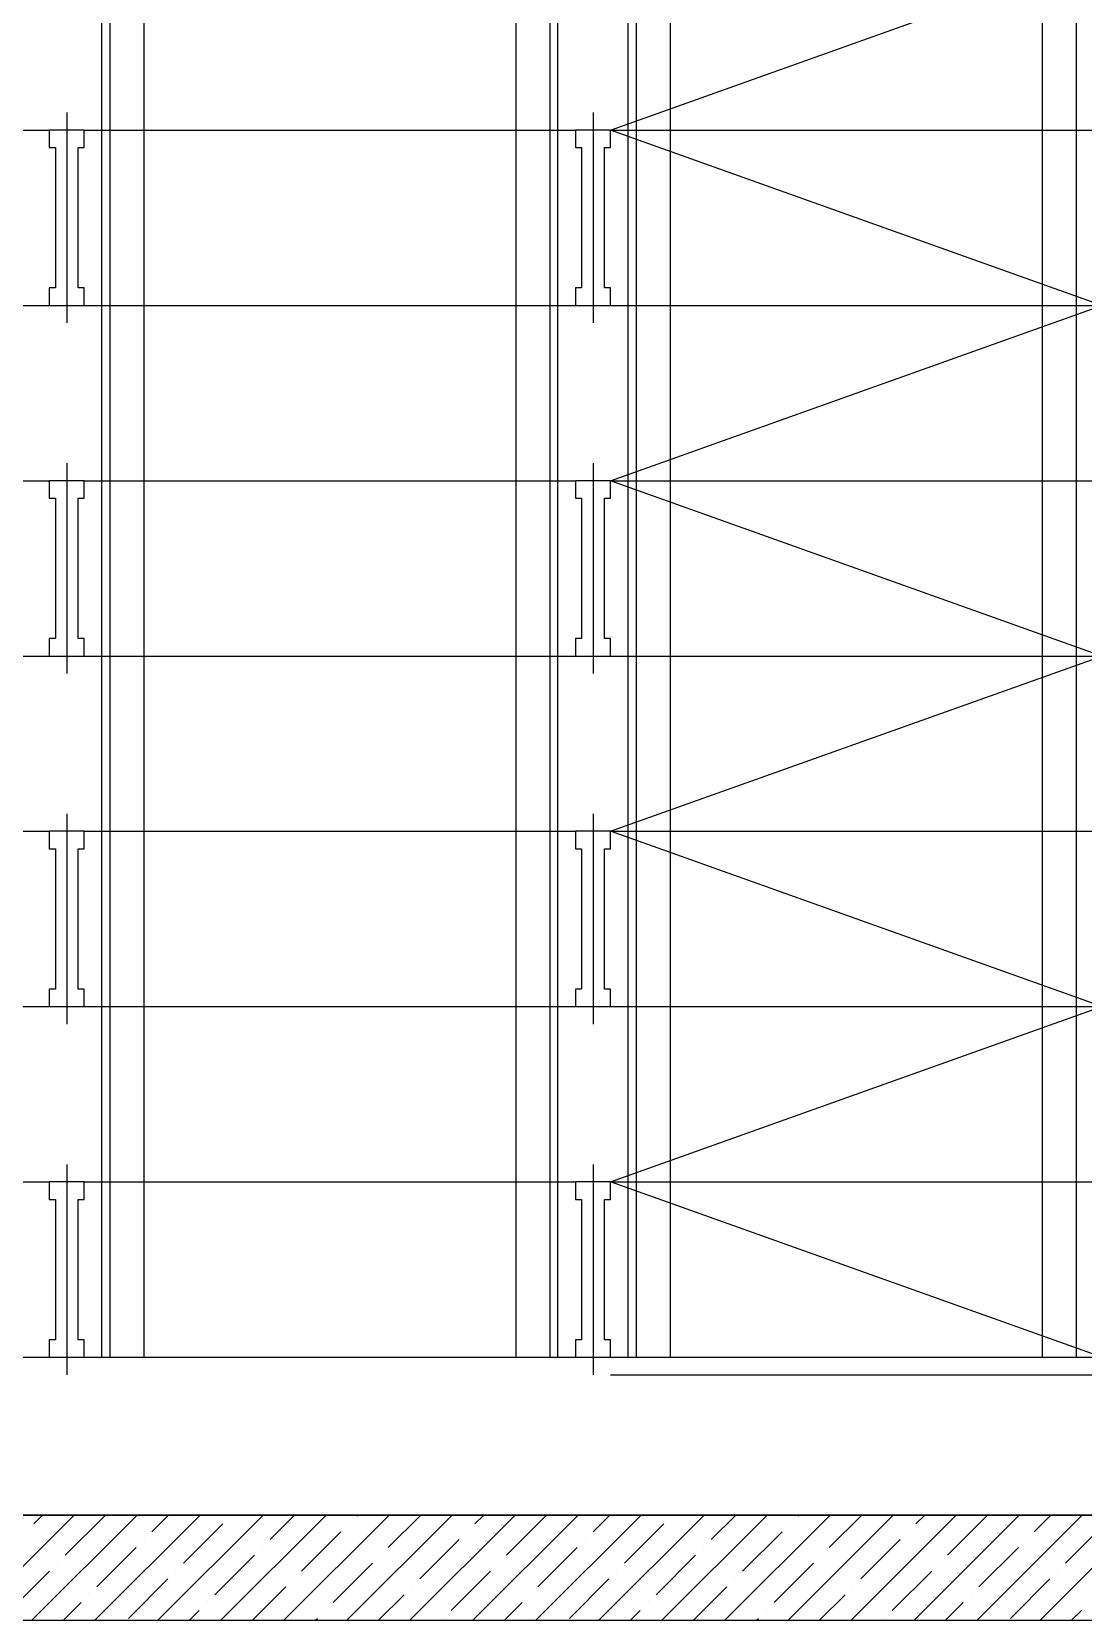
# Model space of a CAD drawing. Header units: millimetres. Extents: x -83 to 24392, y -301 to 14594.
# Drawn here: x 19342 to 22339, y -301 to 4229 of the extents above; entities that cross this region are included whole.
import ezdxf

# ---------------------------------------------------------------- set-up
doc = ezdxf.new("R2010")
doc.units = ezdxf.units.MM
doc.header["$LTSCALE"] = 0.5
doc.linetypes.add('MITTE', pattern=[2, 1.25, -0.25, 0.25, -0.25])
for name, color, linetype in [('ACHSEN', 2, 'MITTE'), ('P-2AA96A6E', 7, 'Continuous'), ('UMRISS050', 7, 'Continuous'), ('Z-SCHIENE', 2, 'Continuous')]:
    doc.layers.add(name, color=color, linetype=linetype)

# ---------------------------------------------------------------- blocks, each defined once
blk = doc.blocks.new('sklad OK')
at = {"color": 0}
for p, q in [((316.3019, 243.9929), (317.7019, 244.4929)), ((317.7019, 243.4929), (316.3019, 243.9929)), ((316.3019, 242.9929), (317.7019, 243.4929)), ((317.7019, 242.4929), (316.3019, 242.9929)), ((316.3019, 241.9929), (317.7019, 242.4929)), ((317.7019, 241.4929), (316.3019, 241.9929)), ((316.3019, 240.9929), (317.7019, 241.4929)), ((317.7019, 240.4929), (316.3019, 240.9929)), ((316.3019, 240.4429), (317.7519, 240.4429)), ((295.5269, 240.0429), (319.4019, 240.0429)), ((319.5319, 240.0429), (295.7269, 240.0429)), ((314.4729, 239.7429), (314.7729, 240.0429)), ((314.6525, 239.7429), (314.9525, 240.0429)), ((314.658, 240.0178), (314.6831, 240.0429)), ((314.7478, 239.928), (314.86, 240.0402)), ((314.8321, 239.7429), (315.1321, 240.0429)), ((314.9947, 239.9953), (315.0423, 240.0429)), ((315.0117, 239.7429), (315.3117, 240.0429)), ((315.1913, 239.7429), (315.4913, 240.0429)), ((315.2192, 240.0402), (315.2192, 240.0402)), ((315.3315, 239.9729), (315.4015, 240.0429)), ((315.3709, 239.7429), (315.6709, 240.0429)), ((315.5505, 239.7429), (315.8505, 240.0429)), ((315.5784, 240.0402), (315.5811, 240.0429)), ((315.6682, 239.9504), (315.7607, 240.0429)), ((315.7301, 239.7429), (316.0301, 240.0429)), ((315.9097, 239.7429), (316.2097, 240.0429)), ((315.9152, 240.0178), (315.9403, 240.0429)), ((316.005, 239.928), (316.1173, 240.0402)), ((316.0893, 239.7429), (316.3893, 240.0429)), ((316.252, 239.9953), (316.2995, 240.0429)), ((316.2689, 239.7429), (316.5689, 240.0429)), ((316.4485, 239.7429), (316.7485, 240.0429)), ((316.4765, 240.0402), (316.4765, 240.0402)), ((316.5887, 239.9729), (316.6587, 240.0429)), ((316.6281, 239.7429), (316.9281, 240.0429)), ((316.8078, 239.7429), (317.1078, 240.0429)), ((316.8357, 240.0402), (316.8383, 240.0429)), ((316.9255, 239.9504), (317.0179, 240.0429)), ((316.9874, 239.7429), (317.2874, 240.0429)), ((317.167, 239.7429), (317.467, 240.0429)), ((317.1724, 240.0178), (317.1976, 240.0429)), ((317.2622, 239.928), (317.3745, 240.0402)), ((317.3466, 239.7429), (317.6466, 240.0429)), ((317.5092, 239.9953), (317.5568, 240.0429)), ((317.5262, 239.7429), (317.8262, 240.0429)), ((315.0845, 239.9055), (315.1968, 240.0178)), ((315.4213, 239.883), (315.5335, 239.9953)), ((315.556, 240.0178), (315.556, 240.0178)), ((315.8928, 239.9953), (315.8928, 239.9953)), ((316.3418, 239.9055), (316.454, 240.0178)), ((316.6785, 239.883), (316.7908, 239.9953)), ((316.8132, 240.0178), (316.8132, 240.0178)), ((317.15, 239.9953), (317.15, 239.9953)), ((317.599, 239.9055), (317.7113, 240.0178)), ((314.8376, 239.8381), (314.9498, 239.9504)), ((314.9723, 239.9729), (314.9723, 239.9729)), ((315.309, 239.9504), (315.309, 239.9504)), ((315.7581, 239.8606), (315.8703, 239.9729)), ((316.0948, 239.8381), (316.2071, 239.9504)), ((316.2295, 239.9729), (316.2295, 239.9729)), ((316.5663, 239.9504), (316.5663, 239.9504)), ((317.0153, 239.8606), (317.1275, 239.9729)), ((317.352, 239.8381), (317.4643, 239.9504)), ((317.4868, 239.9729), (317.4868, 239.9729)), ((314.5906, 239.7708), (314.7029, 239.883)), ((314.7253, 239.9055), (314.7253, 239.9055)), ((315.0621, 239.883), (315.0621, 239.883)), ((315.1743, 239.8157), (315.2866, 239.928)), ((315.5111, 239.7932), (315.6233, 239.9055)), ((315.6458, 239.928), (315.6458, 239.928)), ((315.8479, 239.7708), (315.9601, 239.883)), ((315.9826, 239.9055), (315.9826, 239.9055)), ((316.3193, 239.883), (316.3193, 239.883)), ((316.4316, 239.8157), (316.5438, 239.928)), ((316.7683, 239.7932), (316.8806, 239.9055)), ((316.903, 239.928), (316.903, 239.928)), ((317.1051, 239.7708), (317.2173, 239.883)), ((317.2398, 239.9055), (317.2398, 239.9055)), ((317.5766, 239.883), (317.5766, 239.883)), ((314.9274, 239.7483), (315.0396, 239.8606)), ((315.2811, 239.7429), (315.3764, 239.8381)), ((315.3988, 239.8606), (315.3988, 239.8606)), ((315.7356, 239.8381), (315.7356, 239.8381)), ((316.1846, 239.7483), (316.2969, 239.8606)), ((316.5383, 239.7429), (316.6336, 239.8381)), ((316.6561, 239.8606), (316.6561, 239.8606)), ((316.9928, 239.8381), (316.9928, 239.8381)), ((317.4418, 239.7483), (317.5541, 239.8606)), ((314.7423, 239.7429), (314.7927, 239.7932)), ((314.8151, 239.8157), (314.8151, 239.8157)), ((315.1519, 239.7932), (315.1519, 239.7932)), ((315.6403, 239.7429), (315.7132, 239.8157)), ((315.9995, 239.7429), (316.0499, 239.7932)), ((316.0724, 239.8157), (316.0724, 239.8157)), ((316.4091, 239.7932), (316.4091, 239.7932)), ((316.8976, 239.7429), (316.9704, 239.8157)), ((317.2568, 239.7429), (317.3071, 239.7932)), ((317.3296, 239.8157), (317.3296, 239.8157)), ((315.1015, 239.7429), (315.1294, 239.7708)), ((315.4607, 239.7429), (315.4662, 239.7483)), ((315.4886, 239.7708), (315.4886, 239.7708)), ((315.8254, 239.7483), (315.8254, 239.7483)), ((316.3587, 239.7429), (316.3867, 239.7708)), ((316.7179, 239.7429), (316.7234, 239.7483)), ((316.7459, 239.7708), (316.7459, 239.7708)), ((317.0826, 239.7483), (317.0826, 239.7483)), ((317.616, 239.7429), (317.6439, 239.7708)), ((295.2269, 239.7429), (319.5319, 239.7429))]:
    blk.add_line(p, q, dxfattribs=at)
at = {"layer": 'ACHSEN', "color": 0}
for p, q in [((314.7519, 244.0429), (314.7519, 243.4429)), ((314.7519, 244.0429), (314.7519, 243.4429)), ((314.7519, 244.0429), (314.7519, 243.4429)), ((314.7519, 244.0429), (314.7519, 243.4429)), ((314.7519, 244.0429), (314.7519, 243.4429)), ((314.7519, 244.0429), (314.7519, 243.4429)), ((316.2519, 244.0429), (316.2519, 243.4429)), ((316.2519, 244.0429), (316.2519, 243.4429)), ((316.2519, 244.0429), (316.2519, 243.4429)), ((316.2519, 244.0429), (316.2519, 243.4429)), ((314.7519, 243.0429), (314.7519, 242.4429)), ((314.7519, 243.0429), (314.7519, 242.4429)), ((314.7519, 243.0429), (314.7519, 242.4429)), ((314.7519, 243.0429), (314.7519, 242.4429)), ((314.7519, 243.0429), (314.7519, 242.4429)), ((314.7519, 243.0429), (314.7519, 242.4429)), ((316.2519, 243.0429), (316.2519, 242.4429)), ((316.2519, 243.0429), (316.2519, 242.4429)), ((316.2519, 243.0429), (316.2519, 242.4429)), ((316.2519, 243.0429), (316.2519, 242.4429)), ((314.7519, 242.0429), (314.7519, 241.4429)), ((314.7519, 242.0429), (314.7519, 241.4429)), ((314.7519, 242.0429), (314.7519, 241.4429)), ((314.7519, 242.0429), (314.7519, 241.4429)), ((314.7519, 242.0429), (314.7519, 241.4429)), ((314.7519, 242.0429), (314.7519, 241.4429)), ((316.2519, 242.0429), (316.2519, 241.4429)), ((316.2519, 242.0429), (316.2519, 241.4429)), ((316.2519, 242.0429), (316.2519, 241.4429)), ((316.2519, 242.0429), (316.2519, 241.4429)), ((314.7519, 241.0429), (314.7519, 240.4429)), ((314.7519, 241.0429), (314.7519, 240.4429)), ((314.7519, 241.0429), (314.7519, 240.4429)), ((314.7519, 241.0429), (314.7519, 240.4429)), ((314.7519, 241.0429), (314.7519, 240.4429)), ((314.7519, 241.0429), (314.7519, 240.4429)), ((316.2519, 241.0429), (316.2519, 240.4429)), ((316.2519, 241.0429), (316.2519, 240.4429)), ((316.2519, 241.0429), (316.2519, 240.4429)), ((316.2519, 241.0429), (316.2519, 240.4429))]:
    blk.add_line(p, q, dxfattribs=at)
at = {"layer": 'UMRISS050', "color": 0}
for p, q in [((313.3019, 243.9929), (314.7019, 243.9929)), ((314.7019, 243.9929), (314.7019, 243.9429)), ((314.7019, 243.9929), (314.7019, 243.9429)), ((314.8019, 243.9929), (314.7019, 243.9929)), ((314.8019, 243.9929), (314.7019, 243.9929)), ((314.7019, 243.9929), (314.7019, 243.9429)), ((314.7019, 243.9929), (314.7019, 243.9429)), ((314.8019, 243.9929), (314.7019, 243.9929)), ((314.8019, 243.9929), (314.7019, 243.9929)), ((314.7019, 243.9929), (314.7019, 243.9429)), ((314.7019, 243.9929), (314.7019, 243.9429)), ((314.8019, 243.9929), (314.7019, 243.9929)), ((314.8019, 243.9929), (314.7019, 243.9929)), ((314.8019, 243.9429), (314.8019, 243.9929)), ((314.8019, 243.9429), (314.8019, 243.9929)), ((314.8019, 243.9929), (314.8019, 243.9929)), ((314.8019, 243.9929), (314.8019, 243.9929)), ((314.8019, 243.9929), (316.2019, 243.9929)), ((314.8019, 243.9429), (314.8019, 243.9929)), ((314.8019, 243.9429), (314.8019, 243.9929)), ((314.8019, 243.9929), (314.8019, 243.9929)), ((314.8019, 243.9929), (314.8019, 243.9929)), ((314.8019, 243.9429), (314.8019, 243.9929)), ((314.8019, 243.9429), (314.8019, 243.9929)), ((314.8019, 243.9929), (314.8019, 243.9929)), ((314.8019, 243.9929), (314.8019, 243.9929)), ((316.3019, 243.9929), (316.2019, 243.9929)), ((316.3019, 243.9929), (316.2019, 243.9929)), ((316.2019, 243.9929), (316.2019, 243.9429)), ((316.2019, 243.9929), (316.2019, 243.9429)), ((316.2019, 243.9929), (316.2019, 243.9429)), ((316.2019, 243.9929), (316.2019, 243.9429)), ((316.3019, 243.9929), (316.2019, 243.9929)), ((316.3019, 243.9929), (316.2019, 243.9929)), ((316.3019, 243.9929), (317.7019, 243.9929)), ((316.3019, 243.9929), (316.3019, 243.9929)), ((316.3019, 243.9929), (316.3019, 243.9929)), ((316.3019, 243.9429), (316.3019, 243.9929)), ((316.3019, 243.9429), (316.3019, 243.9929)), ((316.3019, 243.9429), (316.3019, 243.9929)), ((316.3019, 243.9429), (316.3019, 243.9929)), ((316.3019, 243.9929), (316.3019, 243.9929)), ((316.3019, 243.9929), (316.3019, 243.9929)), ((314.7019, 243.9429), (314.7194, 243.9429)), ((314.7019, 243.9429), (314.7194, 243.9429)), ((314.7019, 243.9429), (314.7194, 243.9429)), ((314.7019, 243.9429), (314.7194, 243.9429)), ((314.7019, 243.9429), (314.7194, 243.9429)), ((314.7019, 243.9429), (314.7194, 243.9429)), ((314.7194, 243.9429), (314.7194, 243.5429)), ((314.7194, 243.9429), (314.7194, 243.5429)), ((314.7194, 243.9429), (314.7194, 243.5429)), ((314.7194, 243.9429), (314.7194, 243.5429)), ((314.7194, 243.9429), (314.7194, 243.5429)), ((314.7194, 243.9429), (314.7194, 243.5429)), ((314.7844, 243.9429), (314.8019, 243.9429)), ((314.7844, 243.9429), (314.8019, 243.9429)), ((314.7844, 243.5429), (314.7844, 243.9429)), ((314.7844, 243.5429), (314.7844, 243.9429)), ((314.7844, 243.9429), (314.8019, 243.9429)), ((314.7844, 243.9429), (314.8019, 243.9429)), ((314.7844, 243.5429), (314.7844, 243.9429)), ((314.7844, 243.5429), (314.7844, 243.9429)), ((314.7844, 243.9429), (314.8019, 243.9429)), ((314.7844, 243.9429), (314.8019, 243.9429)), ((314.7844, 243.5429), (314.7844, 243.9429)), ((314.7844, 243.5429), (314.7844, 243.9429)), ((316.2019, 243.9429), (316.2194, 243.9429)), ((316.2019, 243.9429), (316.2194, 243.9429)), ((316.2019, 243.9429), (316.2194, 243.9429)), ((316.2019, 243.9429), (316.2194, 243.9429)), ((316.2194, 243.9429), (316.2194, 243.5429)), ((316.2194, 243.9429), (316.2194, 243.5429)), ((316.2194, 243.9429), (316.2194, 243.5429)), ((316.2194, 243.9429), (316.2194, 243.5429)), ((316.2844, 243.5429), (316.2844, 243.9429)), ((316.2844, 243.5429), (316.2844, 243.9429)), ((316.2844, 243.9429), (316.3019, 243.9429)), ((316.2844, 243.9429), (316.3019, 243.9429)), ((316.2844, 243.9429), (316.3019, 243.9429)), ((316.2844, 243.9429), (316.3019, 243.9429)), ((316.2844, 243.5429), (316.2844, 243.9429)), ((316.2844, 243.5429), (316.2844, 243.9429)), ((314.7019, 243.5429), (314.7019, 243.4929)), ((314.7019, 243.5429), (314.7019, 243.4929)), ((314.7194, 243.5429), (314.7019, 243.5429)), ((314.7194, 243.5429), (314.7019, 243.5429)), ((314.7019, 243.5429), (314.7019, 243.4929)), ((314.7019, 243.5429), (314.7019, 243.4929)), ((314.7019, 243.5429), (314.7019, 243.4929)), ((314.7019, 243.5429), (314.7019, 243.4929)), ((314.7194, 243.5429), (314.7019, 243.5429)), ((314.7194, 243.5429), (314.7019, 243.5429)), ((314.7194, 243.5429), (314.7019, 243.5429)), ((314.7194, 243.5429), (314.7019, 243.5429)), ((314.8019, 243.5429), (314.7844, 243.5429)), ((314.8019, 243.5429), (314.7844, 243.5429)), ((314.8019, 243.5429), (314.7844, 243.5429)), ((314.8019, 243.5429), (314.7844, 243.5429)), ((314.8019, 243.5429), (314.7844, 243.5429)), ((314.8019, 243.5429), (314.7844, 243.5429)), ((314.8019, 243.4929), (314.8019, 243.5429)), ((314.8019, 243.4929), (314.8019, 243.5429)), ((314.8019, 243.4929), (314.8019, 243.5429)), ((314.8019, 243.4929), (314.8019, 243.5429)), ((314.8019, 243.4929), (314.8019, 243.5429)), ((314.8019, 243.4929), (314.8019, 243.5429)), ((316.2019, 243.5429), (316.2019, 243.4929)), ((316.2019, 243.5429), (316.2019, 243.4929)), ((316.2019, 243.5429), (316.2019, 243.4929)), ((316.2019, 243.5429), (316.2019, 243.4929)), ((316.2194, 243.5429), (316.2019, 243.5429)), ((316.2194, 243.5429), (316.2019, 243.5429)), ((316.2194, 243.5429), (316.2019, 243.5429)), ((316.2194, 243.5429), (316.2019, 243.5429)), ((316.3019, 243.5429), (316.2844, 243.5429)), ((316.3019, 243.5429), (316.2844, 243.5429)), ((316.3019, 243.5429), (316.2844, 243.5429)), ((316.3019, 243.5429), (316.2844, 243.5429)), ((316.3019, 243.4929), (316.3019, 243.5429)), ((316.3019, 243.4929), (316.3019, 243.5429)), ((316.3019, 243.4929), (316.3019, 243.5429)), ((316.3019, 243.4929), (316.3019, 243.5429)), ((313.3019, 243.4929), (314.7019, 243.4929)), ((314.7019, 243.4929), (314.8019, 243.4929)), ((314.7019, 243.4929), (314.8019, 243.4929)), ((314.7019, 243.4929), (314.8019, 243.4929)), ((314.7019, 243.4929), (314.8019, 243.4929)), ((314.7019, 243.4929), (314.8019, 243.4929)), ((314.7019, 243.4929), (314.8019, 243.4929)), ((314.8019, 243.4929), (316.2019, 243.4929)), ((316.2019, 243.4929), (316.3019, 243.4929)), ((316.2019, 243.4929), (316.3019, 243.4929)), ((316.2019, 243.4929), (316.3019, 243.4929)), ((316.2019, 243.4929), (316.3019, 243.4929)), ((316.3019, 243.4929), (317.7019, 243.4929)), ((313.3019, 242.9929), (314.7019, 242.9929)), ((314.8019, 242.9929), (314.7019, 242.9929)), ((314.8019, 242.9929), (314.7019, 242.9929)), ((314.7019, 242.9929), (314.7019, 242.9429)), ((314.7019, 242.9929), (314.7019, 242.9429)), ((314.8019, 242.9929), (314.7019, 242.9929)), ((314.8019, 242.9929), (314.7019, 242.9929)), ((314.7019, 242.9929), (314.7019, 242.9429)), ((314.7019, 242.9929), (314.7019, 242.9429)), ((314.8019, 242.9929), (314.7019, 242.9929)), ((314.8019, 242.9929), (314.7019, 242.9929)), ((314.7019, 242.9929), (314.7019, 242.9429)), ((314.7019, 242.9929), (314.7019, 242.9429)), ((314.8019, 242.9929), (314.8019, 242.9929)), ((314.8019, 242.9929), (314.8019, 242.9929)), ((314.8019, 242.9429), (314.8019, 242.9929)), ((314.8019, 242.9429), (314.8019, 242.9929)), ((314.8019, 242.9929), (316.2019, 242.9929)), ((314.8019, 242.9929), (314.8019, 242.9929)), ((314.8019, 242.9929), (314.8019, 242.9929)), ((314.8019, 242.9429), (314.8019, 242.9929)), ((314.8019, 242.9429), (314.8019, 242.9929)), ((314.8019, 242.9929), (314.8019, 242.9929)), ((314.8019, 242.9929), (314.8019, 242.9929)), ((314.8019, 242.9429), (314.8019, 242.9929)), ((314.8019, 242.9429), (314.8019, 242.9929)), ((316.2019, 242.9929), (316.2019, 242.9429)), ((316.2019, 242.9929), (316.2019, 242.9429)), ((316.3019, 242.9929), (316.2019, 242.9929)), ((316.3019, 242.9929), (316.2019, 242.9929)), ((316.3019, 242.9929), (316.2019, 242.9929)), ((316.3019, 242.9929), (316.2019, 242.9929)), ((316.2019, 242.9929), (316.2019, 242.9429)), ((316.2019, 242.9929), (316.2019, 242.9429)), ((316.3019, 242.9929), (317.7019, 242.9929)), ((316.3019, 242.9429), (316.3019, 242.9929)), ((316.3019, 242.9429), (316.3019, 242.9929)), ((316.3019, 242.9929), (316.3019, 242.9929)), ((316.3019, 242.9929), (316.3019, 242.9929)), ((316.3019, 242.9929), (316.3019, 242.9929)), ((316.3019, 242.9929), (316.3019, 242.9929)), ((316.3019, 242.9429), (316.3019, 242.9929)), ((316.3019, 242.9429), (316.3019, 242.9929)), ((314.7019, 242.9429), (314.7194, 242.9429)), ((314.7019, 242.9429), (314.7194, 242.9429)), ((314.7019, 242.9429), (314.7194, 242.9429)), ((314.7019, 242.9429), (314.7194, 242.9429)), ((314.7019, 242.9429), (314.7194, 242.9429)), ((314.7019, 242.9429), (314.7194, 242.9429)), ((314.7194, 242.9429), (314.7194, 242.5429)), ((314.7194, 242.9429), (314.7194, 242.5429)), ((314.7194, 242.9429), (314.7194, 242.5429)), ((314.7194, 242.9429), (314.7194, 242.5429)), ((314.7194, 242.9429), (314.7194, 242.5429)), ((314.7194, 242.9429), (314.7194, 242.5429)), ((314.7844, 242.5429), (314.7844, 242.9429)), ((314.7844, 242.5429), (314.7844, 242.9429)), ((314.7844, 242.9429), (314.8019, 242.9429)), ((314.7844, 242.9429), (314.8019, 242.9429)), ((314.7844, 242.5429), (314.7844, 242.9429)), ((314.7844, 242.5429), (314.7844, 242.9429)), ((314.7844, 242.9429), (314.8019, 242.9429)), ((314.7844, 242.9429), (314.8019, 242.9429)), ((314.7844, 242.5429), (314.7844, 242.9429)), ((314.7844, 242.5429), (314.7844, 242.9429)), ((314.7844, 242.9429), (314.8019, 242.9429)), ((314.7844, 242.9429), (314.8019, 242.9429)), ((316.2019, 242.9429), (316.2194, 242.9429)), ((316.2019, 242.9429), (316.2194, 242.9429)), ((316.2019, 242.9429), (316.2194, 242.9429)), ((316.2019, 242.9429), (316.2194, 242.9429)), ((316.2194, 242.9429), (316.2194, 242.5429)), ((316.2194, 242.9429), (316.2194, 242.5429)), ((316.2194, 242.9429), (316.2194, 242.5429)), ((316.2194, 242.9429), (316.2194, 242.5429)), ((316.2844, 242.9429), (316.3019, 242.9429)), ((316.2844, 242.9429), (316.3019, 242.9429)), ((316.2844, 242.5429), (316.2844, 242.9429)), ((316.2844, 242.5429), (316.2844, 242.9429)), ((316.2844, 242.5429), (316.2844, 242.9429)), ((316.2844, 242.5429), (316.2844, 242.9429)), ((316.2844, 242.9429), (316.3019, 242.9429)), ((316.2844, 242.9429), (316.3019, 242.9429)), ((314.7194, 242.5429), (314.7019, 242.5429)), ((314.7194, 242.5429), (314.7019, 242.5429)), ((314.7019, 242.5429), (314.7019, 242.4929)), ((314.7019, 242.5429), (314.7019, 242.4929)), ((314.7194, 242.5429), (314.7019, 242.5429)), ((314.7194, 242.5429), (314.7019, 242.5429)), ((314.7019, 242.5429), (314.7019, 242.4929)), ((314.7019, 242.5429), (314.7019, 242.4929)), ((314.7194, 242.5429), (314.7019, 242.5429)), ((314.7194, 242.5429), (314.7019, 242.5429)), ((314.7019, 242.5429), (314.7019, 242.4929)), ((314.7019, 242.5429), (314.7019, 242.4929)), ((314.8019, 242.5429), (314.7844, 242.5429)), ((314.8019, 242.5429), (314.7844, 242.5429)), ((314.8019, 242.5429), (314.7844, 242.5429)), ((314.8019, 242.5429), (314.7844, 242.5429)), ((314.8019, 242.5429), (314.7844, 242.5429)), ((314.8019, 242.5429), (314.7844, 242.5429)), ((314.8019, 242.4929), (314.8019, 242.5429)), ((314.8019, 242.4929), (314.8019, 242.5429)), ((314.8019, 242.4929), (314.8019, 242.5429)), ((314.8019, 242.4929), (314.8019, 242.5429)), ((314.8019, 242.4929), (314.8019, 242.5429)), ((314.8019, 242.4929), (314.8019, 242.5429)), ((316.2019, 242.5429), (316.2019, 242.4929)), ((316.2019, 242.5429), (316.2019, 242.4929)), ((316.2194, 242.5429), (316.2019, 242.5429)), ((316.2194, 242.5429), (316.2019, 242.5429)), ((316.2194, 242.5429), (316.2019, 242.5429)), ((316.2194, 242.5429), (316.2019, 242.5429)), ((316.2019, 242.5429), (316.2019, 242.4929)), ((316.2019, 242.5429), (316.2019, 242.4929)), ((316.3019, 242.5429), (316.2844, 242.5429)), ((316.3019, 242.5429), (316.2844, 242.5429)), ((316.3019, 242.5429), (316.2844, 242.5429)), ((316.3019, 242.5429), (316.2844, 242.5429)), ((316.3019, 242.4929), (316.3019, 242.5429)), ((316.3019, 242.4929), (316.3019, 242.5429)), ((316.3019, 242.4929), (316.3019, 242.5429)), ((316.3019, 242.4929), (316.3019, 242.5429)), ((313.3019, 242.4929), (314.7019, 242.4929)), ((314.7019, 242.4929), (314.8019, 242.4929)), ((314.7019, 242.4929), (314.8019, 242.4929)), ((314.7019, 242.4929), (314.8019, 242.4929)), ((314.7019, 242.4929), (314.8019, 242.4929)), ((314.7019, 242.4929), (314.8019, 242.4929)), ((314.7019, 242.4929), (314.8019, 242.4929)), ((314.8019, 242.4929), (316.2019, 242.4929)), ((316.2019, 242.4929), (316.3019, 242.4929)), ((316.2019, 242.4929), (316.3019, 242.4929)), ((316.2019, 242.4929), (316.3019, 242.4929)), ((316.2019, 242.4929), (316.3019, 242.4929)), ((316.3019, 242.4929), (317.7019, 242.4929)), ((313.3019, 241.9929), (314.7019, 241.9929)), ((314.8019, 241.9929), (314.7019, 241.9929)), ((314.7019, 241.9929), (314.7019, 241.9429)), ((314.8019, 241.9929), (314.7019, 241.9929)), ((314.7019, 241.9929), (314.7019, 241.9429)), ((314.8019, 241.9929), (314.7019, 241.9929)), ((314.7019, 241.9929), (314.7019, 241.9429)), ((314.8019, 241.9929), (314.7019, 241.9929)), ((314.7019, 241.9929), (314.7019, 241.9429)), ((314.8019, 241.9929), (314.7019, 241.9929)), ((314.7019, 241.9929), (314.7019, 241.9429)), ((314.8019, 241.9929), (314.7019, 241.9929)), ((314.7019, 241.9929), (314.7019, 241.9429)), ((314.8019, 241.9429), (314.8019, 241.9929)), ((314.8019, 241.9929), (314.8019, 241.9929)), ((314.8019, 241.9929), (314.8019, 241.9929)), ((314.8019, 241.9429), (314.8019, 241.9929)), ((314.8019, 241.9929), (316.2019, 241.9929)), ((314.8019, 241.9429), (314.8019, 241.9929)), ((314.8019, 241.9929), (314.8019, 241.9929)), ((314.8019, 241.9929), (314.8019, 241.9929)), ((314.8019, 241.9429), (314.8019, 241.9929)), ((314.8019, 241.9429), (314.8019, 241.9929)), ((314.8019, 241.9929), (314.8019, 241.9929)), ((314.8019, 241.9929), (314.8019, 241.9929)), ((314.8019, 241.9429), (314.8019, 241.9929)), ((316.2019, 241.9929), (316.2019, 241.9429)), ((316.3019, 241.9929), (316.2019, 241.9929)), ((316.2019, 241.9929), (316.2019, 241.9429)), ((316.3019, 241.9929), (316.2019, 241.9929)), ((316.3019, 241.9929), (316.2019, 241.9929)), ((316.2019, 241.9929), (316.2019, 241.9429)), ((316.3019, 241.9929), (316.2019, 241.9929)), ((316.2019, 241.9929), (316.2019, 241.9429)), ((316.3019, 241.9929), (317.7019, 241.9929)), ((316.3019, 241.9429), (316.3019, 241.9929)), ((316.3019, 241.9929), (316.3019, 241.9929)), ((316.3019, 241.9929), (316.3019, 241.9929)), ((316.3019, 241.9429), (316.3019, 241.9929)), ((316.3019, 241.9429), (316.3019, 241.9929)), ((316.3019, 241.9929), (316.3019, 241.9929)), ((316.3019, 241.9929), (316.3019, 241.9929)), ((316.3019, 241.9429), (316.3019, 241.9929)), ((314.7019, 241.9429), (314.7194, 241.9429)), ((314.7019, 241.9429), (314.7194, 241.9429)), ((314.7019, 241.9429), (314.7194, 241.9429)), ((314.7019, 241.9429), (314.7194, 241.9429)), ((314.7019, 241.9429), (314.7194, 241.9429)), ((314.7019, 241.9429), (314.7194, 241.9429)), ((314.7194, 241.9429), (314.7194, 241.5429)), ((314.7194, 241.9429), (314.7194, 241.5429)), ((314.7194, 241.9429), (314.7194, 241.5429)), ((314.7194, 241.9429), (314.7194, 241.5429)), ((314.7194, 241.9429), (314.7194, 241.5429)), ((314.7194, 241.9429), (314.7194, 241.5429)), ((314.7844, 241.5429), (314.7844, 241.9429)), ((314.7844, 241.5429), (314.7844, 241.9429)), ((314.7844, 241.9429), (314.8019, 241.9429)), ((314.7844, 241.9429), (314.8019, 241.9429)), ((314.7844, 241.5429), (314.7844, 241.9429)), ((314.7844, 241.5429), (314.7844, 241.9429)), ((314.7844, 241.5429), (314.7844, 241.9429)), ((314.7844, 241.5429), (314.7844, 241.9429)), ((314.7844, 241.9429), (314.8019, 241.9429)), ((314.7844, 241.9429), (314.8019, 241.9429)), ((314.7844, 241.9429), (314.8019, 241.9429)), ((314.7844, 241.9429), (314.8019, 241.9429)), ((316.2019, 241.9429), (316.2194, 241.9429)), ((316.2019, 241.9429), (316.2194, 241.9429)), ((316.2019, 241.9429), (316.2194, 241.9429)), ((316.2019, 241.9429), (316.2194, 241.9429)), ((316.2194, 241.9429), (316.2194, 241.5429)), ((316.2194, 241.9429), (316.2194, 241.5429)), ((316.2194, 241.9429), (316.2194, 241.5429)), ((316.2194, 241.9429), (316.2194, 241.5429)), ((316.2844, 241.5429), (316.2844, 241.9429)), ((316.2844, 241.5429), (316.2844, 241.9429)), ((316.2844, 241.5429), (316.2844, 241.9429)), ((316.2844, 241.5429), (316.2844, 241.9429)), ((316.2844, 241.9429), (316.3019, 241.9429)), ((316.2844, 241.9429), (316.3019, 241.9429)), ((316.2844, 241.9429), (316.3019, 241.9429)), ((316.2844, 241.9429), (316.3019, 241.9429)), ((314.7194, 241.5429), (314.7019, 241.5429)), ((314.7194, 241.5429), (314.7019, 241.5429)), ((314.7019, 241.5429), (314.7019, 241.4929)), ((314.7019, 241.5429), (314.7019, 241.4929)), ((314.7194, 241.5429), (314.7019, 241.5429)), ((314.7194, 241.5429), (314.7019, 241.5429)), ((314.7019, 241.5429), (314.7019, 241.4929)), ((314.7019, 241.5429), (314.7019, 241.4929)), ((314.7194, 241.5429), (314.7019, 241.5429)), ((314.7194, 241.5429), (314.7019, 241.5429)), ((314.7019, 241.5429), (314.7019, 241.4929)), ((314.7019, 241.5429), (314.7019, 241.4929)), ((314.8019, 241.5429), (314.7844, 241.5429)), ((314.8019, 241.5429), (314.7844, 241.5429)), ((314.8019, 241.5429), (314.7844, 241.5429)), ((314.8019, 241.5429), (314.7844, 241.5429)), ((314.8019, 241.5429), (314.7844, 241.5429)), ((314.8019, 241.5429), (314.7844, 241.5429)), ((314.8019, 241.4929), (314.8019, 241.5429)), ((314.8019, 241.4929), (314.8019, 241.5429)), ((314.8019, 241.4929), (314.8019, 241.5429)), ((314.8019, 241.4929), (314.8019, 241.5429)), ((314.8019, 241.4929), (314.8019, 241.5429)), ((314.8019, 241.4929), (314.8019, 241.5429)), ((316.2019, 241.5429), (316.2019, 241.4929)), ((316.2019, 241.5429), (316.2019, 241.4929)), ((316.2194, 241.5429), (316.2019, 241.5429)), ((316.2194, 241.5429), (316.2019, 241.5429)), ((316.2194, 241.5429), (316.2019, 241.5429)), ((316.2194, 241.5429), (316.2019, 241.5429)), ((316.2019, 241.5429), (316.2019, 241.4929)), ((316.2019, 241.5429), (316.2019, 241.4929)), ((316.3019, 241.5429), (316.2844, 241.5429)), ((316.3019, 241.5429), (316.2844, 241.5429)), ((316.3019, 241.5429), (316.2844, 241.5429)), ((316.3019, 241.5429), (316.2844, 241.5429)), ((316.3019, 241.4929), (316.3019, 241.5429)), ((316.3019, 241.4929), (316.3019, 241.5429)), ((316.3019, 241.4929), (316.3019, 241.5429)), ((316.3019, 241.4929), (316.3019, 241.5429)), ((313.3019, 241.4929), (314.7019, 241.4929)), ((314.7019, 241.4929), (314.8019, 241.4929)), ((314.7019, 241.4929), (314.8019, 241.4929)), ((314.7019, 241.4929), (314.8019, 241.4929)), ((314.7019, 241.4929), (314.8019, 241.4929)), ((314.7019, 241.4929), (314.8019, 241.4929)), ((314.7019, 241.4929), (314.8019, 241.4929)), ((314.7169, 241.4929), (316.1169, 241.4929)), ((314.8019, 241.4929), (316.2019, 241.4929)), ((316.2019, 241.4929), (316.3019, 241.4929)), ((316.2019, 241.4929), (316.3019, 241.4929)), ((316.2019, 241.4929), (316.3019, 241.4929)), ((316.2019, 241.4929), (316.3019, 241.4929)), ((316.2169, 241.4929), (317.6169, 241.4929)), ((316.3019, 241.4929), (317.7019, 241.4929)), ((313.3019, 240.9929), (314.7019, 240.9929)), ((314.7019, 240.9929), (314.7019, 240.9429)), ((314.7019, 240.9929), (314.7019, 240.9429)), ((314.8019, 240.9929), (314.7019, 240.9929)), ((314.8019, 240.9929), (314.7019, 240.9929)), ((314.7019, 240.9929), (314.7019, 240.9429)), ((314.7019, 240.9929), (314.7019, 240.9429)), ((314.8019, 240.9929), (314.7019, 240.9929)), ((314.8019, 240.9929), (314.7019, 240.9929)), ((314.7019, 240.9929), (314.7019, 240.9429)), ((314.7019, 240.9929), (314.7019, 240.9429)), ((314.8019, 240.9929), (314.7019, 240.9929)), ((314.8019, 240.9929), (314.7019, 240.9929)), ((314.8019, 240.9429), (314.8019, 240.9929)), ((314.8019, 240.9429), (314.8019, 240.9929)), ((314.8019, 240.9929), (314.8019, 240.9929)), ((314.8019, 240.9929), (314.8019, 240.9929)), ((314.8019, 240.9929), (316.2019, 240.9929)), ((314.8019, 240.9429), (314.8019, 240.9929)), ((314.8019, 240.9429), (314.8019, 240.9929)), ((314.8019, 240.9929), (314.8019, 240.9929)), ((314.8019, 240.9929), (314.8019, 240.9929)), ((314.8019, 240.9429), (314.8019, 240.9929)), ((314.8019, 240.9429), (314.8019, 240.9929)), ((314.8019, 240.9929), (314.8019, 240.9929)), ((314.8019, 240.9929), (314.8019, 240.9929)), ((316.3019, 240.9929), (316.2019, 240.9929)), ((316.3019, 240.9929), (316.2019, 240.9929)), ((316.2019, 240.9929), (316.2019, 240.9429)), ((316.2019, 240.9929), (316.2019, 240.9429)), ((316.2019, 240.9929), (316.2019, 240.9429)), ((316.2019, 240.9929), (316.2019, 240.9429)), ((316.3019, 240.9929), (316.2019, 240.9929)), ((316.3019, 240.9929), (316.2019, 240.9929)), ((316.3019, 240.9929), (317.7019, 240.9929)), ((316.3019, 240.9929), (316.3019, 240.9929)), ((316.3019, 240.9929), (316.3019, 240.9929)), ((316.3019, 240.9429), (316.3019, 240.9929)), ((316.3019, 240.9429), (316.3019, 240.9929)), ((316.3019, 240.9429), (316.3019, 240.9929)), ((316.3019, 240.9429), (316.3019, 240.9929)), ((316.3019, 240.9929), (316.3019, 240.9929)), ((316.3019, 240.9929), (316.3019, 240.9929)), ((314.7019, 240.9429), (314.7194, 240.9429)), ((314.7019, 240.9429), (314.7194, 240.9429)), ((314.7019, 240.9429), (314.7194, 240.9429)), ((314.7019, 240.9429), (314.7194, 240.9429)), ((314.7019, 240.9429), (314.7194, 240.9429)), ((314.7019, 240.9429), (314.7194, 240.9429)), ((314.7194, 240.9429), (314.7194, 240.5429)), ((314.7194, 240.9429), (314.7194, 240.5429)), ((314.7194, 240.9429), (314.7194, 240.5429)), ((314.7194, 240.9429), (314.7194, 240.5429)), ((314.7194, 240.9429), (314.7194, 240.5429)), ((314.7194, 240.9429), (314.7194, 240.5429)), ((314.7844, 240.5429), (314.7844, 240.9429)), ((314.7844, 240.5429), (314.7844, 240.9429)), ((314.7844, 240.9429), (314.8019, 240.9429)), ((314.7844, 240.9429), (314.8019, 240.9429)), ((314.7844, 240.5429), (314.7844, 240.9429)), ((314.7844, 240.5429), (314.7844, 240.9429)), ((314.7844, 240.9429), (314.8019, 240.9429)), ((314.7844, 240.9429), (314.8019, 240.9429)), ((314.7844, 240.5429), (314.7844, 240.9429)), ((314.7844, 240.5429), (314.7844, 240.9429)), ((314.7844, 240.9429), (314.8019, 240.9429)), ((314.7844, 240.9429), (314.8019, 240.9429)), ((316.2019, 240.9429), (316.2194, 240.9429)), ((316.2019, 240.9429), (316.2194, 240.9429)), ((316.2019, 240.9429), (316.2194, 240.9429)), ((316.2019, 240.9429), (316.2194, 240.9429)), ((316.2194, 240.9429), (316.2194, 240.5429)), ((316.2194, 240.9429), (316.2194, 240.5429)), ((316.2194, 240.9429), (316.2194, 240.5429)), ((316.2194, 240.9429), (316.2194, 240.5429)), ((316.2844, 240.9429), (316.3019, 240.9429)), ((316.2844, 240.9429), (316.3019, 240.9429)), ((316.2844, 240.5429), (316.2844, 240.9429)), ((316.2844, 240.5429), (316.2844, 240.9429)), ((316.2844, 240.5429), (316.2844, 240.9429)), ((316.2844, 240.5429), (316.2844, 240.9429)), ((316.2844, 240.9429), (316.3019, 240.9429)), ((316.2844, 240.9429), (316.3019, 240.9429)), ((314.7019, 240.5429), (314.7019, 240.4929)), ((314.7194, 240.5429), (314.7019, 240.5429)), ((314.7194, 240.5429), (314.7019, 240.5429)), ((314.7019, 240.5429), (314.7019, 240.4929)), ((314.7019, 240.5429), (314.7019, 240.4929)), ((314.7194, 240.5429), (314.7019, 240.5429)), ((314.7194, 240.5429), (314.7019, 240.5429)), ((314.7019, 240.5429), (314.7019, 240.4929)), ((314.7019, 240.5429), (314.7019, 240.4929)), ((314.7194, 240.5429), (314.7019, 240.5429)), ((314.7194, 240.5429), (314.7019, 240.5429)), ((314.7019, 240.5429), (314.7019, 240.4929)), ((314.8019, 240.5429), (314.7844, 240.5429)), ((314.8019, 240.5429), (314.7844, 240.5429)), ((314.8019, 240.5429), (314.7844, 240.5429)), ((314.8019, 240.5429), (314.7844, 240.5429)), ((314.8019, 240.5429), (314.7844, 240.5429)), ((314.8019, 240.5429), (314.7844, 240.5429)), ((314.8019, 240.4929), (314.8019, 240.5429)), ((314.8019, 240.4929), (314.8019, 240.5429)), ((314.8019, 240.4929), (314.8019, 240.5429)), ((314.8019, 240.4929), (314.8019, 240.5429)), ((314.8019, 240.4929), (314.8019, 240.5429)), ((314.8019, 240.4929), (314.8019, 240.5429)), ((316.2019, 240.5429), (316.2019, 240.4929)), ((316.2194, 240.5429), (316.2019, 240.5429)), ((316.2194, 240.5429), (316.2019, 240.5429)), ((316.2019, 240.5429), (316.2019, 240.4929)), ((316.2019, 240.5429), (316.2019, 240.4929)), ((316.2194, 240.5429), (316.2019, 240.5429)), ((316.2194, 240.5429), (316.2019, 240.5429)), ((316.2019, 240.5429), (316.2019, 240.4929)), ((316.3019, 240.5429), (316.2844, 240.5429)), ((316.3019, 240.5429), (316.2844, 240.5429)), ((316.3019, 240.5429), (316.2844, 240.5429)), ((316.3019, 240.5429), (316.2844, 240.5429)), ((316.3019, 240.4929), (316.3019, 240.5429)), ((316.3019, 240.4929), (316.3019, 240.5429)), ((316.3019, 240.4929), (316.3019, 240.5429)), ((316.3019, 240.4929), (316.3019, 240.5429)), ((313.3019, 240.4929), (314.7019, 240.4929)), ((314.7019, 240.4929), (314.8019, 240.4929)), ((314.7019, 240.4929), (314.8019, 240.4929)), ((314.7019, 240.4929), (314.8019, 240.4929)), ((314.7019, 240.4929), (314.8019, 240.4929)), ((314.7019, 240.4929), (314.8019, 240.4929)), ((314.7019, 240.4929), (314.8019, 240.4929)), ((314.8019, 240.4929), (316.2019, 240.4929)), ((316.2019, 240.4929), (316.3019, 240.4929)), ((316.2019, 240.4929), (316.3019, 240.4929)), ((316.2019, 240.4929), (316.3019, 240.4929)), ((316.2019, 240.4929), (316.3019, 240.4929)), ((316.3019, 240.4929), (317.7019, 240.4929))]:
    blk.add_line(p, q, dxfattribs=at)
at = {"layer": 'Z-SCHIENE', "color": 0}
for p, q in [((314.8519, 240.4929), (314.8519, 244.9929)), ((314.8749, 244.9929), (314.8749, 240.4929)), ((314.9719, 244.9929), (314.9719, 240.4929)), ((316.0319, 244.9929), (316.0319, 240.4929)), ((316.1289, 244.9929), (316.1289, 240.4929)), ((316.1519, 240.4929), (316.1519, 244.9929)), ((316.3519, 240.4929), (316.3519, 244.9929)), ((316.3749, 244.9929), (316.3749, 240.4929)), ((316.4719, 244.9929), (316.4719, 240.4929)), ((317.5319, 244.9929), (317.5319, 240.4929)), ((317.6289, 244.9929), (317.6289, 240.4929)), ((314.8519, 241.4929), (314.8519, 243.9929)), ((314.8749, 243.9929), (314.8749, 241.4929)), ((314.9719, 243.9929), (314.9719, 241.4929)), ((316.0319, 243.9929), (316.0319, 241.4929)), ((316.1289, 243.9929), (316.1289, 241.4929)), ((316.1519, 241.4929), (316.1519, 243.9929)), ((316.3519, 241.4929), (316.3519, 243.9929)), ((316.3749, 243.9929), (316.3749, 241.4929)), ((316.4719, 243.9929), (316.4719, 241.4929)), ((317.5319, 243.9929), (317.5319, 241.4929)), ((317.6289, 243.9929), (317.6289, 241.4929))]:
    blk.add_line(p, q, dxfattribs=at)

msp = doc.modelspace()

# ---------------------------------------------------------------- block references
at = {"layer": 'P-2AA96A6E', "color": 202, "linetype": 'Continuous', "lineweight": 20, "xscale": 1000, "yscale": 1000, "zscale": 1000}
msp.add_blockref('sklad OK', (-295309.9, -240043.9), dxfattribs=at)

doc.saveas('drawing.dxf')
